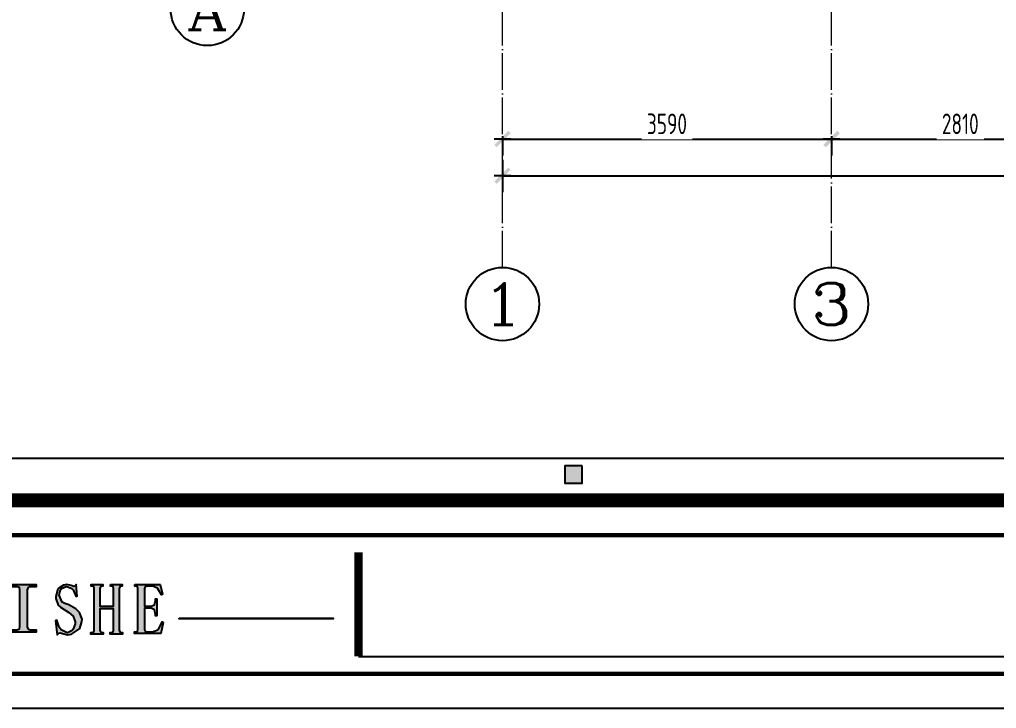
# Model space of a CAD drawing. Header units: inches. Extents: x -50945 to 250244, y -404780 to 18493.
# Drawn here: x 80826 to 91484, y -26458 to -18941 of the extents above; entities that cross this region are included whole.
import ezdxf
from ezdxf.enums import TextEntityAlignment as Align

# ---------------------------------------------------------------- set-up
doc = ezdxf.new("R2010")
doc.units = ezdxf.units.IN
doc.header["$MEASUREMENT"] = 0
doc.linetypes.add('DOTE', pattern=[2.42, 2, -0.2, 0.02, -0.2])
for name, color, linetype in [('15开关布置图-YJ', 2, 'Continuous'), ('AXIS', 1, 'Continuous'), ('AXIS_TEXT', 7, 'Continuous'), ('A图框', 7, 'Continuous'), ('D-ARCHI', 250, 'Continuous'), ('外标注', 50, 'Continuous')]:
    doc.layers.add(name, color=color, linetype=linetype)
doc.styles.add('_TCH_AXIS', font='COMPLEX', dxfattribs={"bigfont": 'GBCBIG'})
doc.styles.add('COMPLEX', font='COMPLEX')
doc.styles.add('HBA-DIMT', font='ARCHS.SHX', dxfattribs={"width": 0.8})
doc.dimstyles.new('HBA_40', dxfattribs={"dimscale": 50, "dimtxt": 2.5, "dimasz": 0.1, "dimexe": 2, "dimexo": 2.5, "dimgap": 0.6, "dimtad": 1, "dimdec": 0, "dimrnd": 5, "dimzin": 0, "dimtxsty": 'HBA-DIMT', "dimblk": 'HBA_DIMENSION_TICK', "dimblk1": 'HBA_DIMENSION_TICK', "dimblk2": 'HBA_DIMENSION_TICK', "dimcen": 0.125, "dimclrd": 44, "dimclre": 44, "dimclrt": 2, "dimadec": 0, "dimazin": 0, "dimtfac": 1, "dimtdec": 0, "dimtix": 1, "dimtmove": 1, "dimatfit": 3, "dimldrblk": 'HBA_Leader_Dot', "dimfxl": 0, "dimtvp": 1, "dimtfill": 1, "dimtolj": 1, "dimtzin": 0, "dimarcsym": 0})

# ---------------------------------------------------------------- blocks, each defined once
blk = doc.blocks.new('HBA_DIMENSION_TICK')
at = {"color": 0, "linetype": 'ByBlock'}
for p, q in [((-10, 0), (0, 0)), ((0, 0), (10, 0))]:
    blk.add_line(p, q, dxfattribs=at)
at = {"color": 50, "linetype": 'ByBlock'}
blk.add_solid([(-10, -7), (-7, -10), (7, 10), (10, 7)], dxfattribs=at)
blk = doc.blocks.new('*D187')
at = {"layer": 'Defpoints', "color": 0, "transparency": 16777216}
for p in [(86094, -19990), (89684, -19990), (89684, -20245)]:
    blk.add_point(p, dxfattribs=at)
at = {"layer": '外标注', "color": 44, "lineweight": -2, "transparency": 16777216}
for p, q in [((86094, -20215), (86094, -20425)), ((86103, -20245), (89675, -20245)), ((89684, -20215), (89684, -20425))]:
    blk.add_line(p, q, dxfattribs=at)
at = {"layer": '外标注', "color": 44, "lineweight": -2, "transparency": 16777216, "xscale": 9, "yscale": 9, "zscale": 9, "rotation": 180}
blk.add_blockref('HBA_DIMENSION_TICK', (86094, -20245), dxfattribs=at)
at = {"layer": '外标注', "color": 44, "lineweight": -2, "transparency": 16777216, "xscale": 9, "yscale": 9, "zscale": 9}
blk.add_blockref('HBA_DIMENSION_TICK', (89684, -20245), dxfattribs=at)
at = {"layer": '外标注', "color": 2, "transparency": 16777216, "insert": (87889, -20079), "char_height": 225, "attachment_point": 5, "style": 'HBA-DIMT', "bg_fill": 3, "box_fill_scale": 1.25, "bg_fill_color": 256, "bg_fill_true_color": 13158600, "bg_fill_transparency": 0}
blk.add_mtext('\\A1;3590', dxfattribs=at)
blk = doc.blocks.new('HBA_Leader_Dot')
at = {"color": 0, "linetype": 'ByBlock'}
blk.add_line((-5, 0), (-10, 0), dxfattribs=at)
at = {"color": 0, "linetype": 'ByBlock', "const_width": 5}
blk.add_lwpolyline([(-2.5, 0, 1), (2.5, 0, 1)], format="xyb", close=True, dxfattribs=at)
blk = doc.blocks.new('*D188')
at = {"layer": 'Defpoints', "color": 0, "transparency": 16777216}
for p in [(89684, -19990), (92494, -19990), (92494, -20245)]:
    blk.add_point(p, dxfattribs=at)
at = {"layer": '外标注', "color": 44, "lineweight": -2, "transparency": 16777216}
for p, q in [((89684, -20215), (89684, -20425)), ((89693, -20245), (92485, -20245)), ((92494, -20215), (92494, -20425))]:
    blk.add_line(p, q, dxfattribs=at)
at = {"layer": '外标注', "color": 44, "lineweight": -2, "transparency": 16777216, "xscale": 9, "yscale": 9, "zscale": 9, "rotation": 180}
blk.add_blockref('HBA_DIMENSION_TICK', (89684, -20245), dxfattribs=at)
at = {"layer": '外标注', "color": 44, "lineweight": -2, "transparency": 16777216, "xscale": 9, "yscale": 9, "zscale": 9}
blk.add_blockref('HBA_DIMENSION_TICK', (92494, -20245), dxfattribs=at)
at = {"layer": '外标注', "color": 2, "transparency": 16777216, "insert": (91089, -20079), "char_height": 225, "attachment_point": 5, "style": 'HBA-DIMT', "bg_fill": 3, "box_fill_scale": 1.25, "bg_fill_color": 256, "bg_fill_true_color": 13158600, "bg_fill_transparency": 0}
blk.add_mtext('\\A1;2810', dxfattribs=at)
blk = doc.blocks.new('*D195')
at = {"layer": 'Defpoints', "color": 0, "transparency": 16777216}
for p in [(86094, -20245), (100794, -20245), (100794, -20645)]:
    blk.add_point(p, dxfattribs=at)
at = {"layer": '外标注', "color": 44, "lineweight": -2, "transparency": 16777216}
for p, q in [((86094, -20470), (86094, -20825)), ((100794, -20470), (100794, -20825)), ((86103, -20645), (100785, -20645))]:
    blk.add_line(p, q, dxfattribs=at)
at = {"layer": '外标注', "color": 44, "lineweight": -2, "transparency": 16777216, "xscale": 9, "yscale": 9, "zscale": 9, "rotation": 180}
blk.add_blockref('HBA_DIMENSION_TICK', (86094, -20645), dxfattribs=at)
at = {"layer": '外标注', "color": 44, "lineweight": -2, "transparency": 16777216, "xscale": 9, "yscale": 9, "zscale": 9}
blk.add_blockref('HBA_DIMENSION_TICK', (100794, -20645), dxfattribs=at)
at = {"layer": '外标注', "color": 2, "transparency": 16777216, "insert": (93444, -20479), "char_height": 225, "attachment_point": 5, "style": 'HBA-DIMT', "bg_fill": 3, "box_fill_scale": 1.25, "bg_fill_color": 256, "bg_fill_true_color": 13158600, "bg_fill_transparency": 0}
blk.add_mtext('\\A1;14700', dxfattribs=at)
blk = doc.blocks.new('_AXISO')
blk.add_circle((0, 0), 0.5)
at = {"layer": 'AXIS_TEXT', "style": 'COMPLEX', "width": 1.041667}
blk.add_attdef('A', text='', height=0.56, dxfattribs=at).set_placement((-0.25, -0.28), (0.25, -0.28), align=Align.FIT)
blk = doc.blocks.new('gegeg')
at = {"layer": 'A图框'}
h = blk.add_hatch(color=256, dxfattribs=at)
h.dxf.hatch_style = 1
h.paths.add_polyline_path([(140843.5, -57732.7), (141018.5, -57732.7), (141018.5, -57557.7), (140843.5, -57557.7)])
for points in [[(135417.1, -58810.7), (135426.3, -58787), (135444.9, -58779.2), (135505.9, -58779.2), (135505.9, -58756), (135255.7, -58756), (135255.7, -58779.4), (135317, -58779.4), (135338.2, -58787.2), (135344.4, -58810.4), (135344.4, -59182), (135338.7, -59205.4), (135316.5, -59213), (135255.5, -59213), (135255.5, -59236.8), (135506.1, -59236.8), (135506, -59213.2), (135445.6, -59213.4), (135426.7, -59205.8), (135417.1, -59182.1)], [(135836.8, -59038.2), (135881.8, -59077.6), (135902.7, -59132.2), (135901.7, -59151.8), (135881.1, -59207.8), (135871.5, -59220.4), (135825, -59243.1), (135812.8, -59242.1), (135761.4, -59214.5), (135741, -59188.7), (135715.9, -59117.6), (135702.1, -59123.3), (135720.7, -59263.5), (135736.8, -59248.4), (135750.7, -59243.1), (135822.9, -59263.2), (135863.1, -59257.2), (135916, -59222.9), (135949.5, -59199), (135968.3, -59131.1), (135971.4, -59104.9), (135945, -59039.9), (135909.1, -59001.6), (135836.9, -58960.3), (135798.3, -58947.2), (135768.3, -58935.3), (135738.5, -58864.4), (135752.5, -58809), (135761.8, -58797.4), (135809, -58778.1), (135815.8, -58777.1), (135868.7, -58796.7), (135879.6, -58811.4), (135909.8, -58880.1), (135921.7, -58873.4), (135912.2, -58756), (135903, -58770.6), (135889.2, -58776.6), (135859.7, -58765.2), (135815.9, -58756.5), (135781.8, -58761.6), (135736.4, -58793.6), (135723.6, -58813), (135706.6, -58877.1), (135707.5, -58896.2), (135729.6, -58963.8), (135754.6, -58986.2)], [(136288.5, -59002.5), (136288.5, -59216.3), (136284, -59234), (136267.9, -59239.9), (136255.6, -59239.9), (136255.6, -59257.6), (136379, -59257.6), (136379, -59239.8), (136367.1, -59239.8), (136353.2, -59234), (136346.3, -59217.5), (136346.3, -58797.2), (136352.9, -58779.7), (136367, -58773.9), (136376.9, -58773.9), (136376.9, -58756), (136258, -58756), (136258, -58773.9), (136267.6, -58773.9), (136283.7, -58779.6), (136288.6, -58797), (136288.6, -58975.1), (136150.2, -58975.1), (136150.2, -58797.1), (136157.3, -58779.6), (136171.5, -58773.9), (136180.4, -58773.9), (136180.4, -58756), (136061.8, -58756), (136061.8, -58773.9), (136071.6, -58773.9), (136088, -58779.6), (136092.6, -58797.2), (136092.6, -59216.5), (136088, -59234.1), (136071.7, -59240.2), (136059.7, -59240.2), (136059.7, -59257.7), (136183.1, -59257.7), (136183.1, -59240), (136171.3, -59240), (136157.3, -59234.6), (136150.5, -59217.5), (136150.5, -59002.5)], [(136534, -59211.7), (136529.7, -59229.2), (136513.6, -59234.9), (136499.3, -59234.9), (136499.3, -59252.6), (136765, -59252.6), (136790.5, -59139.4), (136778.5, -59133.4), (136773.6, -59151.2), (136741.7, -59208.6), (136736.1, -59214), (136681.3, -59234.9), (136620.5, -59234.9), (136606.7, -59229), (136600.1, -59212.4), (136600.1, -58994.3), (136667.2, -58994.3), (136701.9, -59011.4), (136711, -59060.7), (136711, -59072.6), (136725.2, -59072.6), (136725.2, -58900.9), (136711.3, -58900.9), (136711.3, -58918.6), (136702, -58962), (136667.7, -58976.6), (136600, -58976.6), (136600, -58796.5), (136606.5, -58779.4), (136620.2, -58773.6), (136685.6, -58773.5), (136733.9, -58794.4), (136771.3, -58860.5), (136783.2, -58854.9), (136757.5, -58756), (136501.7, -58756), (136501.7, -58773.3), (136513.5, -58773.3), (136529.6, -58779.1), (136534, -58797.1)], [(138503.1, -59103.8), (138503.1, -59096), (136950.7, -59096), (136950.7, -59103.8)]]:
    blk.add_hatch(color=256, dxfattribs=at).paths.add_polyline_path(points)
for p, q in [((133887.3, -57481.8), (161887.3, -57481.8)), ((138761.2, -59482.7), (146833.5, -59482.7))]:
    blk.add_line(p, q, dxfattribs=at)
for points in [[(162587.3, -39217.7), (162587.3, -60007.7), (133187.3, -60007.7), (133187.3, -39217.7)], [(141018.5, -57557.7), (140843.5, -57557.7), (140843.5, -57732.7), (141018.5, -57732.7)], [(135255.7, -58756), (135505.9, -58756), (135505.9, -58779.2), (135444.9, -58779.2), (135426.3, -58787), (135417.1, -58810.7), (135417.1, -59182.1), (135426.7, -59205.8), (135445.6, -59213.4), (135506, -59213.2), (135506.1, -59236.8), (135255.5, -59236.8), (135255.5, -59213), (135316.5, -59213), (135338.7, -59205.4), (135344.4, -59182), (135344.4, -58810.4), (135338.2, -58787.2), (135317, -58779.4), (135255.7, -58779.4), (135255.7, -58756)], [(136950.7, -59096), (138503.1, -59096), (138503.1, -59103.8), (136950.7, -59103.8)]]:
    blk.add_lwpolyline(points, close=True, dxfattribs=at)
for points, const_width in [([(161887.3, -57907.7), (133887.3, -57907.7)], 140), ([(138761.2, -58432.7), (138761.2, -59482.7)], 84)]:
    blk.add_lwpolyline(points, dxfattribs=dict(at, const_width=const_width))
at = {"layer": 'A图框', "const_width": 42}
blk.add_lwpolyline([(133537.3, -58257.7), (162237.3, -58257.7), (162237.3, -59657.7), (133537.3, -59657.7)], close=True, dxfattribs=at)
at = {"layer": 'A图框'}
for points in [[(135909.8, -58880.1), (135921.7, -58873.4), (135912.2, -58756), (135903, -58770.6), (135889.2, -58776.6), (135859.7, -58765.2), (135815.9, -58756.5), (135781.8, -58761.6), (135736.4, -58793.6), (135723.6, -58813), (135706.6, -58877.1), (135707.5, -58896.2), (135729.6, -58963.8), (135754.6, -58986.2), (135836.8, -59038.2), (135881.8, -59077.6), (135902.7, -59132.2), (135901.7, -59151.8), (135881.1, -59207.8), (135871.5, -59220.4), (135825, -59243.1), (135812.8, -59242.1), (135761.4, -59214.5), (135741, -59188.7), (135715.9, -59117.6), (135702.1, -59123.3), (135720.7, -59263.5), (135736.8, -59248.4), (135750.7, -59243.1), (135822.9, -59263.2), (135863.1, -59257.2), (135916, -59222.9), (135949.5, -59199), (135968.3, -59131.1), (135971.4, -59104.9), (135945, -59039.9), (135909.1, -59001.6), (135836.9, -58960.3), (135798.3, -58947.2), (135768.3, -58935.3), (135738.5, -58864.4), (135752.5, -58809), (135761.8, -58797.4), (135809, -58778.1), (135815.8, -58777.1), (135868.7, -58796.7), (135879.6, -58811.4), (135909.8, -58880.1)], [(136258, -58756), (136376.9, -58756), (136376.9, -58773.9), (136367, -58773.9), (136352.9, -58779.7), (136346.3, -58797.2), (136346.3, -59217.5), (136353.2, -59234), (136367.1, -59239.8), (136379, -59239.8), (136379, -59257.6), (136255.6, -59257.6), (136255.6, -59239.9), (136267.9, -59239.9), (136284, -59234), (136288.5, -59216.3), (136288.5, -59002.5), (136150.5, -59002.5), (136150.5, -59217.5), (136157.3, -59234.6), (136171.3, -59240), (136183.1, -59240), (136183.1, -59257.7), (136059.7, -59257.7), (136059.7, -59240.2), (136071.7, -59240.2), (136088, -59234.1), (136092.6, -59216.5), (136092.6, -58797.2), (136088, -58779.6), (136071.6, -58773.9), (136061.8, -58773.9), (136061.8, -58756), (136180.4, -58756), (136180.4, -58773.9), (136171.5, -58773.9), (136157.3, -58779.6), (136150.2, -58797.1), (136150.2, -58975.1), (136288.6, -58975.1), (136288.6, -58797), (136283.7, -58779.6), (136267.6, -58773.9), (136258, -58773.9), (136258, -58756)], [(136501.8, -58756), (136757.5, -58756), (136783.2, -58854.9), (136771.3, -58860.5), (136736.2, -58798.5), (136731.9, -58793.5), (136685.6, -58773.5), (136620.2, -58773.6), (136606.5, -58779.4), (136600, -58796.5), (136600, -58976.6), (136667.7, -58976.6), (136702, -58962), (136711.3, -58918.6), (136711.3, -58900.9), (136725.2, -58900.9), (136725.2, -59072.6), (136711, -59072.6), (136711, -59060.7), (136701.9, -59011.4), (136667.2, -58994.3), (136600.1, -58994.3), (136600.1, -59212.4), (136606.7, -59229), (136620.5, -59234.9), (136681.3, -59234.9), (136736.1, -59214), (136741.7, -59208.6), (136773.6, -59151.2), (136778.5, -59133.4), (136790.5, -59139.4), (136765, -59252.6), (136499.3, -59252.6), (136499.3, -59234.9), (136513.6, -59234.9), (136529.7, -59229.2), (136534, -59211.7), (136534, -58797.1), (136529.6, -58779.1), (136513.5, -58773.3), (136501.7, -58773.3), (136501.7, -58756)]]:
    blk.add_lwpolyline(points, dxfattribs=at)

msp = doc.modelspace()

# ---------------------------------------------------------------- block references
at = {"layer": 'AXIS'}
ref = msp.add_blockref('_AXISO', (82874.15, -18825.12), dxfattribs=dict(at, xscale=800, yscale=800, zscale=800))
ref.add_attrib('A', 'A', dxfattribs={"layer": 'AXIS_TEXT', "height": 452.55, "style": '_TCH_AXIS', "width": 1.166667}).set_placement((82647.88, -19051.39), (83100.43, -19051.39), align=Align.FIT)
ref = msp.add_blockref('_AXISO', (86093.95, -22045.12), dxfattribs=dict(at, xscale=800, yscale=800, zscale=800))
ref.add_attrib('A', '1', dxfattribs={"layer": 'AXIS_TEXT', "height": 452.55, "style": '_TCH_AXIS', "width": 2.333333}).set_placement((85867.68, -22271.39), (86320.23, -22271.39), align=Align.FIT)
ref = msp.add_blockref('_AXISO', (89683.65, -22045.12), dxfattribs=dict(at, xscale=800, yscale=800, zscale=800))
ref.add_attrib('A', '3', dxfattribs={"layer": 'AXIS_TEXT', "height": 452.55, "style": '_TCH_AXIS', "width": 1.5}).set_placement((89457.38, -22271.39), (89909.92, -22271.39), align=Align.FIT)

# ---------------------------------------------------------------- dimensions: what is measured, and where the dimension line sits
at = {"layer": '外标注'}
dim = msp.add_linear_dim(base=(89683.65, -20245.12), p1=(86093.95, -19990.08), p2=(89683.65, -19990.08), dimstyle='HBA_40', override={"dimscale": 90, "dimfxl": 200, "dimfxlon": 1}, dxfattribs=at)
dim.commit()
dim.dimension.update_dxf_attribs({"geometry": '*D187', "text_midpoint": (87888.8, -20078.62)})

# ---------------------------------------------------------------- next in the draw order: dimensions: what is measured, and where the dimension line sits
dim = msp.add_linear_dim(base=(92493.65, -20245.12), p1=(89683.65, -19990.08), p2=(92493.65, -19990.08), dimstyle='HBA_40', override={"dimscale": 90, "dimfxl": 200, "dimfxlon": 1}, dxfattribs=at)
dim.commit()
dim.dimension.update_dxf_attribs({"geometry": '*D188', "text_midpoint": (91088.65, -20078.62)})

# ---------------------------------------------------------------- next in the draw order: dimensions: what is measured, and where the dimension line sits
dim = msp.add_linear_dim(base=(100793.95, -20645.12), p1=(86093.95, -20245.12), p2=(100793.95, -20245.12), dimstyle='HBA_40', override={"dimscale": 90, "dimfxl": 200, "dimfxlon": 1}, dxfattribs=at)
dim.commit()
dim.dimension.update_dxf_attribs({"geometry": '*D195', "text_midpoint": (93443.95, -20478.62)})

# ---------------------------------------------------------------- next in the draw order: linework, layer by layer
at = {"layer": 'D-ARCHI', "color": 251, "linetype": 'DOTE', "lineweight": 5, "ltscale": 200}
for p, q in [((86093.95, -21645.12), (86093.95, -6696.54)), ((89683.65, -21645.12), (89683.65, -15316.79))]:
    msp.add_line(p, q, dxfattribs=at)

# ---------------------------------------------------------------- next in the draw order: block references
at = {"layer": '15开关布置图-YJ', "color": 2, "xscale": 1.081091401797356, "yscale": 1.081091401797356, "zscale": 1.081091401797356}
msp.add_blockref('gegeg', (-65489.03, 38415.43), dxfattribs=at)

doc.saveas('drawing.dxf')
